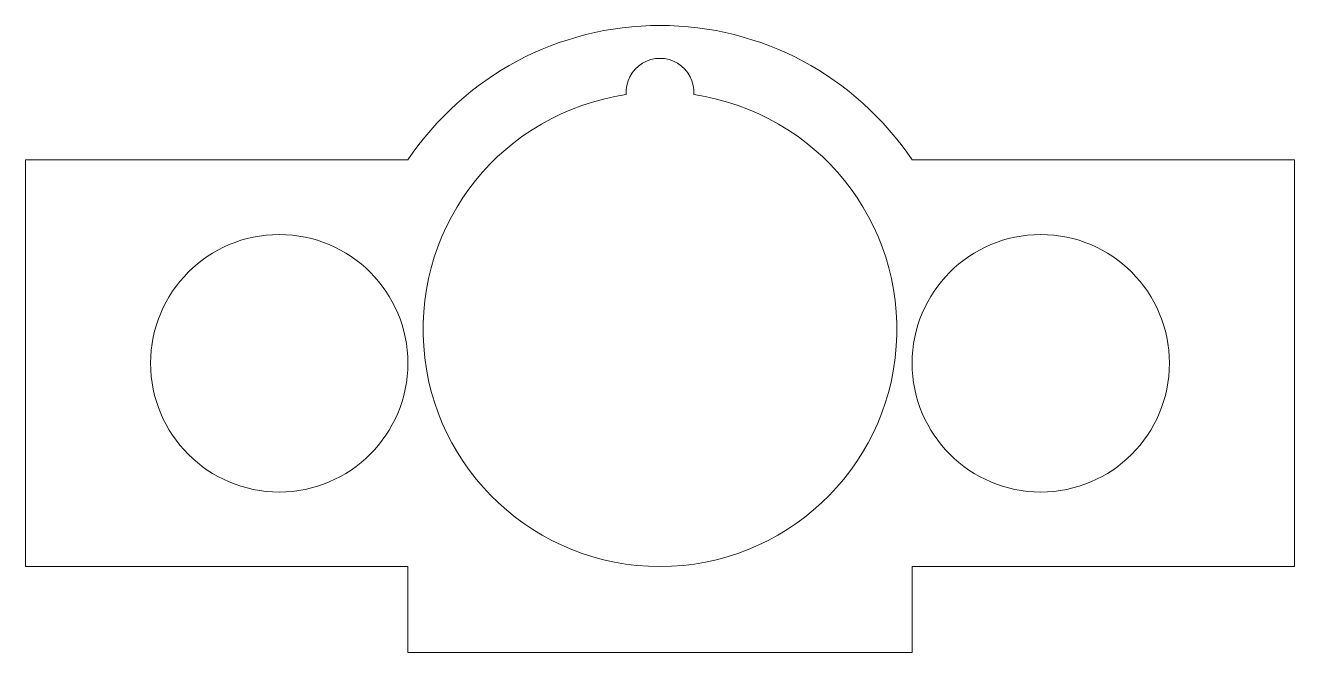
# Model space of a CAD drawing. Header units: millimetres. Extents: x -1.88 to 1.88, y -0.95 to 0.9.
import ezdxf

# ---------------------------------------------------------------- set-up
doc = ezdxf.new("R2010")
doc.units = ezdxf.units.MM

msp = doc.modelspace()

# ---------------------------------------------------------------- linework, layer by layer
at = {"color": 7, "linetype": 'Continuous', "lineweight": 15}
for p, q in [((-1.875, 0.5), (-1.875, -0.7)), ((-0.745, 0.5), (-1.875, 0.5)), ((1.875, 0.5), (0.745, 0.5)), ((1.875, -0.7), (1.875, 0.5)), ((-1.875, -0.7), (-0.745, -0.7)), ((-0.745, -0.7), (-0.745, -0.954)), ((0.745, -0.7), (1.875, -0.7)), ((0.745, -0.954), (0.745, -0.7)), ((-0.745, -0.954), (0.745, -0.954))]:
    msp.add_line(p, q, dxfattribs=at)
for centre in [(-1.125, -0.1), (1.125, -0.1)]:
    msp.add_circle(centre, 0.38, dxfattribs=at)
for centre, radius, start, end in [((0, 0), 0.8972, 33.8672, 146.1328), ((0, 0.7), 0.1, 355.904, 184.096), ((0, 0), 0.7, 98.1921, 81.8079)]:
    msp.add_arc(centre, radius, start, end, dxfattribs=at)

doc.saveas('drawing.dxf')
